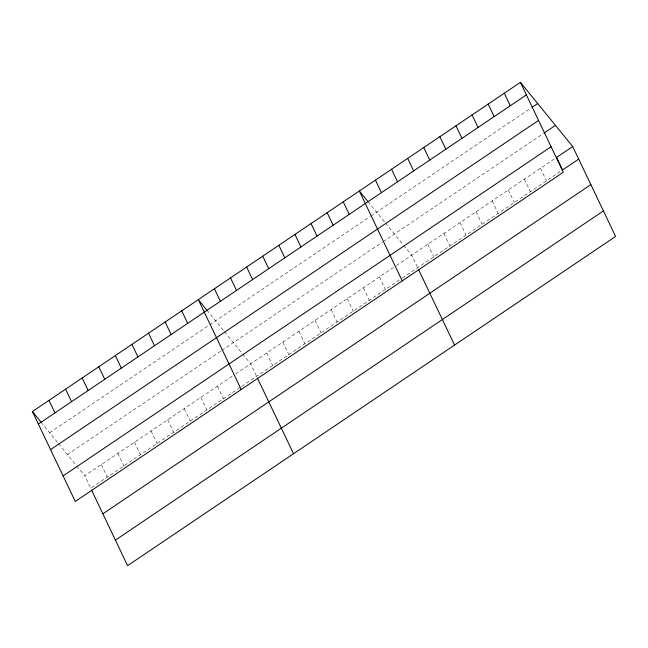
<?xml version="1.0" encoding="UTF-8"?>
<svg xmlns="http://www.w3.org/2000/svg" width="648" height="648" viewBox="0 0 648 648"><rect width="100%" height="100%" fill="white"/><g stroke="black" fill="none" stroke-linecap="round" stroke-linejoin="round"><path stroke-width="0.49" stroke-dasharray="3.24 2.43" d="M49.669 432.734L208.948 325.288M209.782 324.729L370.186 216.521M370.988 215.978L531.222 107.884M67.457 454.564L220.928 351.03M221.762 350.471L382.336 242.15M383.138 241.607L543.38 133.512M240.027 387.536L90.696 488.268L84.726 475.745L233.223 375.573M235.71 373.896L393.968 267.138M396.382 265.51L555.004 158.501M241.68 386.419L401.549 278.575M402.359 278.033L562.594 169.946M367.991 201.585L384.888 222.313M385.519 223.09L403.048 244.596M403.664 245.349L411.683 255.191L417.652 267.713M206.955 310.214L223.844 330.942M224.483 331.719L242.012 353.225M242.627 353.986L250.638 363.82L256.616 376.342M41.035 422.14L57.923 442.868M58.563 443.645L76.091 465.151M76.707 465.912L84.726 475.745M540.513 168.278L546.491 180.808M524.41 179.148L530.38 191.67M508.307 190.01L514.277 202.532M492.205 200.872L498.174 213.394M476.094 211.734L482.072 224.257M459.991 222.596L465.969 235.119M443.888 233.458L449.866 245.989M427.785 244.32L433.763 256.851M379.477 276.915L385.447 289.437M363.366 287.777L369.344 300.299M347.263 298.639L353.241 311.161M331.16 309.501L337.138 322.032M315.058 320.363L321.035 332.894M298.955 331.233L304.925 343.756M282.852 342.095L288.822 354.618M266.749 352.958L272.719 365.48M217.461 386.208L223.43 398.731M200.864 397.394L206.842 409.925M184.275 408.588L190.245 421.119M167.678 419.783L173.656 432.305M151.089 430.977L157.067 443.499M134.501 442.171L140.47 454.694M117.904 453.357L123.881 465.888M101.315 464.551L107.284 477.082"/><path stroke-width="0.97" d="M520.401 82.353L563.274 172.255L75.281 501.447L32.4 411.545L520.401 82.353L572.719 146.553L615.6 236.455L127.599 565.647L91.506 489.969M38.378 424.075L526.37 94.883M532.032 107.341L537.662 103.542M50.552 449.607L538.553 120.415M544.182 132.97L555.457 125.372M63.099 475.916L551.1 146.723M572.719 146.553L556.616 157.415L562.594 169.946L578.696 159.076M102.878 513.807L590.871 184.615M115.425 540.108L603.418 210.916M367.991 201.585L359.356 190.99L402.238 280.892M206.955 310.214L198.32 299.619L241.202 389.521M32.4 411.545L41.035 422.14M504.298 93.223L510.268 105.746M488.187 104.085L494.165 116.608M472.084 114.947L478.062 127.47M455.981 125.809L461.959 138.332M439.879 136.671L445.856 149.194M423.776 147.533L429.745 160.064M407.673 158.396L413.643 170.926M391.57 169.266L397.54 181.788M418.47 269.414L454.564 345.084M375.459 180.128L381.437 192.65M343.254 201.852L349.231 214.375M327.151 212.714L333.129 225.245M311.048 223.576L317.018 236.107M294.945 234.446L300.915 246.969M278.843 245.309L284.812 257.831M262.732 256.171L268.709 268.693M246.629 267.033L252.607 279.555M230.526 277.895L236.504 290.417M257.426 378.051L293.52 453.721M214.423 288.757L220.401 301.288M181.732 310.813L187.701 323.344M165.135 322.007L171.113 334.53M148.546 333.202L154.516 345.724M131.949 344.396L137.927 356.918M115.36 355.582L121.33 368.113M98.771 366.776L104.741 379.299M82.175 377.97L88.152 390.493M65.586 389.165L71.555 401.687M48.989 400.359L54.967 412.881"/></g></svg>
